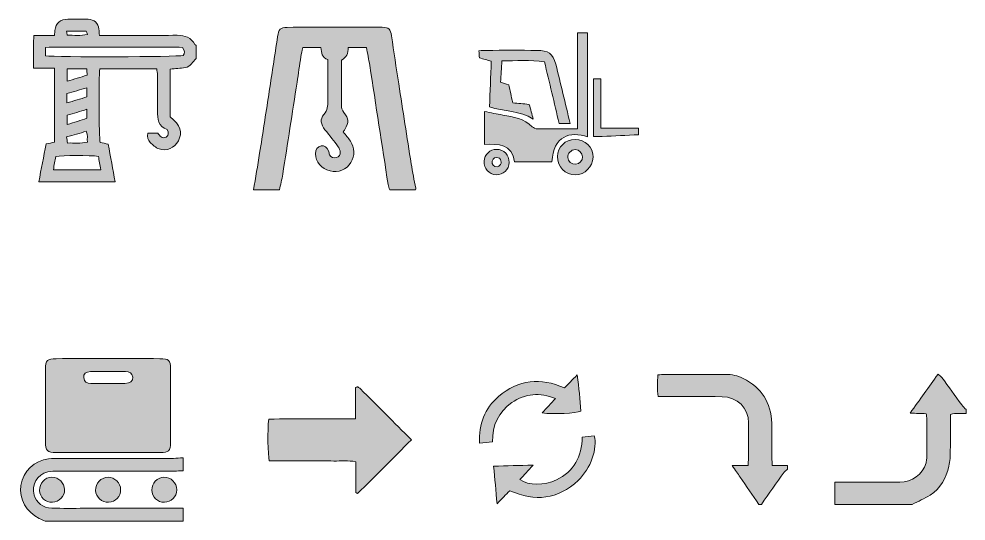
# Model space of a CAD drawing. Extents: x 187 to 1851, y -950 to -98.
# Drawn here: x 187 to 765, y -950 to -644 of the extents above; entities that cross this region are included whole.
import ezdxf

# ---------------------------------------------------------------- set-up
doc = ezdxf.new("R2010")
doc.units = 0
doc.header["$MEASUREMENT"] = 0
doc.layers.add('Слой 1', color=7, linetype='Continuous', lineweight=0)

# ---------------------------------------------------------------- blocks, each defined once
blk = doc.blocks.new('Block_6')
at = {"layer": 'Слой 1', "true_color": 0x000000, "transparency": 33554687}
h = blk.add_hatch(color=18, dxfattribs=at)
h.dxf.hatch_style = 2
edge = h.paths.add_edge_path()
edge.add_spline(control_points=[(392.43, -932.64), (392.43, -926.43), (392.43, -920.22), (392.43, -913.8), (387.74, -912.87), (383.32, -913.47), (378.94, -913.36), (374.49, -913.25), (370.04, -913.34), (365.59, -913.34), (361.31, -913.34), (357.03, -913.34), (352.74, -913.34), (348.33, -913.34), (343.91, -913.34), (339.62, -913.34), (338.71, -909.35), (338.52, -894.46), (339.27, -887.86), (356.71, -887.37), (374.25, -887.9), (392.29, -887.55), (392.29, -880.96), (392.29, -874.63), (392.29, -868.56), (392.95, -868.24), (393.08, -868.14), (393.22, -868.12), (393.38, -868.09), (393.58, -868.06), (393.69, -868.14), (394.22, -868.52), (394.78, -868.89), (395.24, -869.35), (405.48, -879.58), (415.72, -889.82), (426.32, -900.43), (415.36, -911.59), (404.51, -922.47), (393.52, -933.21), (393.16, -933.02), (392.79, -932.83), (392.43, -932.64)], knot_values=[0, 0, 0, 0, 1, 1, 1, 2, 2, 2, 3, 3, 3, 4, 4, 4, 5, 5, 5, 6, 6, 6, 7, 7, 7, 8, 8, 8, 9, 9, 9, 10, 10, 10, 11, 11, 11, 12, 12, 12, 13, 13, 13, 14, 14, 14, 14], degree=3, periodic=0)
at = {"layer": 'Слой 1'}
blk.add_open_spline([(392.43, -932.64), (392.43, -926.43), (392.43, -920.22), (392.43, -913.8), (387.74, -912.87), (383.32, -913.47), (378.94, -913.36), (374.49, -913.25), (370.04, -913.34), (365.59, -913.34), (361.31, -913.34), (357.03, -913.34), (352.74, -913.34), (348.33, -913.34), (343.91, -913.34), (339.62, -913.34), (338.71, -909.35), (338.52, -894.46), (339.27, -887.86), (356.71, -887.37), (374.25, -887.9), (392.29, -887.55), (392.29, -880.96), (392.29, -874.63), (392.29, -868.56), (392.95, -868.24), (393.08, -868.14), (393.22, -868.12), (393.38, -868.09), (393.58, -868.06), (393.69, -868.14), (394.22, -868.52), (394.78, -868.89), (395.24, -869.35), (405.48, -879.58), (415.72, -889.82), (426.32, -900.43), (415.36, -911.59), (404.51, -922.47), (393.52, -933.21), (393.16, -933.02), (392.79, -932.83), (392.43, -932.64)], degree=3, knots=[0, 0, 0, 0, 1, 1, 1, 2, 2, 2, 3, 3, 3, 4, 4, 4, 5, 5, 5, 6, 6, 6, 7, 7, 7, 8, 8, 8, 9, 9, 9, 10, 10, 10, 11, 11, 11, 12, 12, 12, 13, 13, 13, 14, 14, 14, 14], dxfattribs=at)
blk = doc.blocks.new('Block_8')
at = {"layer": 'Слой 1', "true_color": 0x000000, "transparency": 33554687}
h = blk.add_hatch(color=18, dxfattribs=at)
h.dxf.hatch_style = 2
edge = h.paths.add_edge_path()
edge.add_spline(control_points=[(638.37, -939.79), (634.56, -934.28), (630.75, -928.76), (626.95, -923.24), (625.48, -921.12), (624.02, -918.99), (622.08, -916.16), (625.72, -916.16), (628.54, -916.16), (631.74, -916.16), (631.86, -914.45), (632.01, -913.18), (632.01, -911.92), (632.03, -904.66), (631.89, -897.4), (632.06, -890.14), (632.27, -881.01), (625, -874.29), (616.03, -874.13), (604.55, -873.92), (593.07, -874.08), (581.58, -874.08), (580.15, -874.08), (578.71, -874.08), (576.84, -874.08), (576.34, -869.55), (576.5, -865.31), (576.71, -860.77), (578.31, -860.68), (579.59, -860.55), (580.87, -860.55), (593.28, -860.54), (605.69, -860.63), (618.09, -860.5), (621.91, -860.46), (625.44, -861.32), (628.76, -862.94), (640.12, -868.49), (645.82, -877.83), (646.26, -890.32), (646.51, -897.44), (646.3, -904.57), (646.32, -911.7), (646.32, -912.98), (646.44, -914.26), (646.53, -916.03), (649.79, -916.03), (652.79, -916.03), (655.79, -916.03), (655.79, -916.82), (655.79, -917.61), (655.79, -918.41), (655.11, -919.01), (654.29, -919.51), (653.78, -920.23), (649.14, -926.73), (644.55, -933.27), (639.95, -939.79), (639.42, -939.79), (638.89, -939.79), (638.37, -939.79)], knot_values=[0, 0, 0, 0, 1, 1, 1, 2, 2, 2, 3, 3, 3, 4, 4, 4, 5, 5, 5, 6, 6, 6, 7, 7, 7, 8, 8, 8, 9, 9, 9, 10, 10, 10, 11, 11, 11, 12, 12, 12, 13, 13, 13, 14, 14, 14, 15, 15, 15, 16, 16, 16, 17, 17, 17, 18, 18, 18, 19, 19, 19, 20, 20, 20, 20], degree=3, periodic=0)
at = {"layer": 'Слой 1'}
blk.add_open_spline([(638.37, -939.79), (634.56, -934.28), (630.75, -928.76), (626.95, -923.24), (625.48, -921.12), (624.02, -918.99), (622.08, -916.16), (625.72, -916.16), (628.54, -916.16), (631.74, -916.16), (631.86, -914.45), (632.01, -913.18), (632.01, -911.92), (632.03, -904.66), (631.89, -897.4), (632.06, -890.14), (632.27, -881.01), (625, -874.29), (616.03, -874.13), (604.55, -873.92), (593.07, -874.08), (581.58, -874.08), (580.15, -874.08), (578.71, -874.08), (576.84, -874.08), (576.34, -869.55), (576.5, -865.31), (576.71, -860.77), (578.31, -860.68), (579.59, -860.55), (580.87, -860.55), (593.28, -860.54), (605.69, -860.63), (618.09, -860.5), (621.91, -860.46), (625.44, -861.32), (628.76, -862.94), (640.12, -868.49), (645.82, -877.83), (646.26, -890.32), (646.51, -897.44), (646.3, -904.57), (646.32, -911.7), (646.32, -912.98), (646.44, -914.26), (646.53, -916.03), (649.79, -916.03), (652.79, -916.03), (655.79, -916.03), (655.79, -916.82), (655.79, -917.61), (655.79, -918.41), (655.11, -919.01), (654.29, -919.51), (653.78, -920.23), (649.14, -926.73), (644.55, -933.27), (639.95, -939.79), (639.42, -939.79), (638.89, -939.79), (638.37, -939.79)], degree=3, knots=[0, 0, 0, 0, 1, 1, 1, 2, 2, 2, 3, 3, 3, 4, 4, 4, 5, 5, 5, 6, 6, 6, 7, 7, 7, 8, 8, 8, 9, 9, 9, 10, 10, 10, 11, 11, 11, 12, 12, 12, 13, 13, 13, 14, 14, 14, 15, 15, 15, 16, 16, 16, 17, 17, 17, 18, 18, 18, 19, 19, 19, 20, 20, 20, 20], dxfattribs=at)
blk = doc.blocks.new('Block_11')
at = {"layer": 'Слой 1', "true_color": 0x000000, "transparency": 33554687}
h = blk.add_hatch(color=18, dxfattribs=at)
h.dxf.hatch_style = 2
edge = h.paths.add_edge_path()
edge.add_spline(control_points=[(215.97, -651.15), (216.13, -652.26), (216.21, -652.85), (216.32, -653.6), (220.52, -653.51), (224.51, -654.24), (228.73, -653.08), (228.38, -652.19), (228.16, -651.64), (227.97, -651.15), (224.01, -651.15), (220.28, -651.15), (215.97, -651.15)], knot_values=[0, 0, 0, 0, 1, 1, 1, 2, 2, 2, 3, 3, 3, 4, 4, 4, 4], degree=3, periodic=0)
edge = h.paths.add_edge_path()
edge.add_spline(control_points=[(215.94, -715.68), (216.16, -717.11), (216.32, -718.15), (216.51, -719.41), (220.62, -719.13), (224.5, -719.96), (228.61, -718.77), (228.33, -716.54), (229.14, -714.46), (227.8, -712.22), (223.99, -713.33), (220.26, -714.42), (215.94, -715.68)], knot_values=[0, 0, 0, 0, 1, 1, 1, 2, 2, 2, 3, 3, 3, 4, 4, 4, 4], degree=3, periodic=0)
edge = h.paths.add_edge_path()
edge.add_spline(control_points=[(216.35, -702.43), (216.35, -704.59), (216.35, -706.24), (216.35, -708.13), (220.61, -706.77), (224.46, -705.53), (228.39, -704.27), (228.39, -702.32), (228.39, -700.74), (228.39, -698.79), (224.15, -700.07), (220.17, -701.28), (216.35, -702.43)], knot_values=[0, 0, 0, 0, 1, 1, 1, 2, 2, 2, 3, 3, 3, 4, 4, 4, 4], degree=3, periodic=0)
edge = h.paths.add_edge_path()
edge.add_spline(control_points=[(216.17, -689.23), (216.17, -691.37), (216.17, -692.96), (216.17, -694.92), (220.43, -693.62), (224.41, -692.41), (228.33, -691.21), (228.33, -689.21), (228.33, -687.64), (228.33, -685.62), (224.14, -686.87), (220.29, -688.01), (216.17, -689.23)], knot_values=[0, 0, 0, 0, 1, 1, 1, 2, 2, 2, 3, 3, 3, 4, 4, 4, 4], degree=3, periodic=0)
edge = h.paths.add_edge_path()
edge.add_spline(control_points=[(216.25, -681.67), (220.5, -680.39), (224.38, -679.21), (228.5, -677.96), (228.41, -676.53), (228.32, -675.32), (228.24, -674.19), (223.99, -674.19), (220.12, -674.19), (216.25, -674.19), (216.25, -676.75), (216.25, -678.99), (216.25, -681.67)], knot_values=[0, 0, 0, 0, 1, 1, 1, 2, 2, 2, 3, 3, 3, 4, 4, 4, 4], degree=3, periodic=0)
edge = h.paths.add_edge_path()
edge.add_spline(control_points=[(235.36, -727.52), (230.23, -726.72), (213.4, -726.8), (209.28, -727.63), (208.84, -730.16), (208.38, -732.8), (207.88, -735.71), (217.7, -735.71), (226.95, -735.71), (236.82, -735.71), (236.28, -732.67), (235.8, -730.02), (235.36, -727.52)], knot_values=[0, 0, 0, 0, 1, 1, 1, 2, 2, 2, 3, 3, 3, 4, 4, 4, 4], degree=3, periodic=0)
edge = h.paths.add_edge_path()
edge.add_spline(control_points=[(203.14, -666.2), (209.51, -667.08), (283.3, -666.85), (287.09, -665.97), (288.07, -664.58), (288.36, -663.13), (286.63, -661.16), (281.49, -660.54), (275.91, -660.96), (270.36, -660.88), (264.75, -660.81), (259.15, -660.87), (253.54, -660.87), (247.93, -660.87), (242.33, -660.87), (236.72, -660.87), (231.12, -660.87), (225.51, -660.84), (219.9, -660.88), (214.36, -660.92), (208.81, -660.69), (203.14, -661.05), (203.14, -663.01), (203.14, -664.46), (203.14, -666.2)], knot_values=[0, 0, 0, 0, 1, 1, 1, 2, 2, 2, 3, 3, 3, 4, 4, 4, 5, 5, 5, 6, 6, 6, 7, 7, 7, 8, 8, 8, 8], degree=3, periodic=0)
edge = h.paths.add_edge_path()
edge.add_spline(control_points=[(294.99, -659.82), (294.99, -662.46), (294.99, -665.1), (294.99, -667.74), (293.02, -669.89), (291.48, -672.71), (288.38, -673.32), (285.38, -673.9), (282.29, -673.98), (279.21, -674.28), (279.21, -684.28), (279.21, -693.96), (279.21, -703.44), (285.27, -708.34), (286.81, -713.08), (284.13, -718.07), (281.88, -722.27), (276.82, -724.59), (272.36, -722.95), (270.32, -722.19), (268.45, -720.58), (266.9, -718.97), (265.59, -717.61), (264.79, -715.7), (265.53, -713.36), (267.59, -713.36), (269.51, -713.36), (271.69, -713.36), (272.77, -714.99), (274, -717.1), (276.6, -715.72), (278.41, -714.76), (278.31, -713.11), (277.28, -711.04), (271.95, -709.3), (271.31, -704.71), (271.38, -699.63), (271.48, -692.38), (271.42, -685.12), (271.38, -677.87), (271.38, -676.63), (271.12, -675.39), (270.98, -674.11), (259.15, -674.11), (247.68, -674.11), (236.24, -674.11), (235.47, -679.92), (235.61, -715.42), (236.4, -719.05), (237.97, -719.38), (239.55, -719.7), (241.39, -720.08), (242.77, -727.82), (244.13, -735.41), (245.49, -742.99), (229.97, -742.99), (214.46, -742.99), (198.95, -742.99), (200.46, -735.29), (201.98, -727.6), (203.48, -719.96), (205.46, -719.53), (207, -719.2), (208.53, -718.88), (208.53, -703.81), (208.53, -689.06), (208.53, -673.77), (204.25, -673.77), (200.22, -673.77), (195.79, -673.77), (195.79, -668), (195.78, -662.76), (195.8, -657.52), (195.8, -656.42), (195.92, -655.31), (196.01, -653.69), (200.34, -653.69), (204.38, -653.69), (208.54, -653.69), (208.66, -652.37), (208.7, -651.58), (208.82, -650.79), (209.51, -646.03), (211.88, -643.89), (216.73, -643.81), (220.85, -643.73), (224.97, -643.67), (229.08, -643.84), (232.88, -644), (235.14, -646.17), (235.71, -649.89), (235.88, -650.99), (235.87, -652.12), (235.97, -653.69), (237.81, -653.69), (239.41, -653.69), (241.02, -653.69), (255.18, -653.69), (269.35, -653.78), (283.51, -653.64), (288.24, -653.59), (291.85, -655.09), (294.25, -659.24), (294.4, -659.49), (294.74, -659.63), (294.99, -659.82)], knot_values=[0, 0, 0, 0, 1, 1, 1, 2, 2, 2, 3, 3, 3, 4, 4, 4, 5, 5, 5, 6, 6, 6, 7, 7, 7, 8, 8, 8, 9, 9, 9, 10, 10, 10, 11, 11, 11, 12, 12, 12, 13, 13, 13, 14, 14, 14, 15, 15, 15, 16, 16, 16, 17, 17, 17, 18, 18, 18, 19, 19, 19, 20, 20, 20, 21, 21, 21, 22, 22, 22, 23, 23, 23, 24, 24, 24, 25, 25, 25, 26, 26, 26, 27, 27, 27, 28, 28, 28, 29, 29, 29, 30, 30, 30, 31, 31, 31, 32, 32, 32, 33, 33, 33, 34, 34, 34, 35, 35, 35, 35], degree=3, periodic=0)
at = {"layer": 'Слой 1'}
for points, knots in [([(294.99, -659.82), (294.99, -662.46), (294.99, -665.1), (294.99, -667.74), (293.02, -669.89), (291.48, -672.71), (288.38, -673.32), (285.38, -673.9), (282.29, -673.98), (279.21, -674.28), (279.21, -684.28), (279.21, -693.96), (279.21, -703.44), (285.27, -708.34), (286.81, -713.08), (284.13, -718.07), (281.88, -722.27), (276.82, -724.59), (272.36, -722.95), (270.32, -722.19), (268.45, -720.58), (266.9, -718.97), (265.59, -717.61), (264.79, -715.7), (265.53, -713.36), (267.59, -713.36), (269.51, -713.36), (271.69, -713.36), (272.77, -714.99), (274, -717.1), (276.6, -715.72), (278.41, -714.76), (278.31, -713.11), (277.28, -711.04), (271.95, -709.3), (271.31, -704.71), (271.38, -699.63), (271.48, -692.38), (271.42, -685.12), (271.38, -677.87), (271.38, -676.63), (271.12, -675.39), (270.98, -674.11), (259.15, -674.11), (247.68, -674.11), (236.24, -674.11), (235.47, -679.92), (235.61, -715.42), (236.4, -719.05), (237.97, -719.38), (239.55, -719.7), (241.39, -720.08), (242.77, -727.82), (244.13, -735.41), (245.49, -742.99), (229.97, -742.99), (214.46, -742.99), (198.95, -742.99), (200.46, -735.29), (201.98, -727.6), (203.48, -719.96), (205.46, -719.53), (207, -719.2), (208.53, -718.88), (208.53, -703.81), (208.53, -689.06), (208.53, -673.77), (204.25, -673.77), (200.22, -673.77), (195.79, -673.77), (195.79, -668), (195.78, -662.76), (195.8, -657.52), (195.8, -656.42), (195.92, -655.31), (196.01, -653.69), (200.34, -653.69), (204.38, -653.69), (208.54, -653.69), (208.66, -652.37), (208.7, -651.58), (208.82, -650.79), (209.51, -646.03), (211.88, -643.89), (216.73, -643.81), (220.85, -643.73), (224.97, -643.67), (229.08, -643.84), (232.88, -644), (235.14, -646.17), (235.71, -649.89), (235.88, -650.99), (235.87, -652.12), (235.97, -653.69), (237.81, -653.69), (239.41, -653.69), (241.02, -653.69), (255.18, -653.69), (269.35, -653.78), (283.51, -653.64), (288.24, -653.59), (291.85, -655.09), (294.25, -659.24), (294.4, -659.49), (294.74, -659.63), (294.99, -659.82)], [0, 0, 0, 0, 1, 1, 1, 2, 2, 2, 3, 3, 3, 4, 4, 4, 5, 5, 5, 6, 6, 6, 7, 7, 7, 8, 8, 8, 9, 9, 9, 10, 10, 10, 11, 11, 11, 12, 12, 12, 13, 13, 13, 14, 14, 14, 15, 15, 15, 16, 16, 16, 17, 17, 17, 18, 18, 18, 19, 19, 19, 20, 20, 20, 21, 21, 21, 22, 22, 22, 23, 23, 23, 24, 24, 24, 25, 25, 25, 26, 26, 26, 27, 27, 27, 28, 28, 28, 29, 29, 29, 30, 30, 30, 31, 31, 31, 32, 32, 32, 33, 33, 33, 34, 34, 34, 35, 35, 35, 35]), ([(215.97, -651.15), (216.13, -652.26), (216.21, -652.85), (216.32, -653.6), (220.52, -653.51), (224.51, -654.24), (228.73, -653.08), (228.38, -652.19), (228.16, -651.64), (227.97, -651.15), (224.01, -651.15), (220.28, -651.15), (215.97, -651.15)], [0, 0, 0, 0, 1, 1, 1, 2, 2, 2, 3, 3, 3, 4, 4, 4, 4]), ([(203.14, -666.2), (209.51, -667.08), (283.3, -666.85), (287.09, -665.97), (288.07, -664.58), (288.36, -663.13), (286.63, -661.16), (281.49, -660.54), (275.91, -660.96), (270.36, -660.88), (264.75, -660.81), (259.15, -660.87), (253.54, -660.87), (247.93, -660.87), (242.33, -660.87), (236.72, -660.87), (231.12, -660.87), (225.51, -660.84), (219.9, -660.88), (214.36, -660.92), (208.81, -660.69), (203.14, -661.05), (203.14, -663.01), (203.14, -664.46), (203.14, -666.2)], [0, 0, 0, 0, 1, 1, 1, 2, 2, 2, 3, 3, 3, 4, 4, 4, 5, 5, 5, 6, 6, 6, 7, 7, 7, 8, 8, 8, 8]), ([(216.25, -681.67), (220.5, -680.39), (224.38, -679.21), (228.5, -677.96), (228.41, -676.53), (228.32, -675.32), (228.24, -674.19), (223.99, -674.19), (220.12, -674.19), (216.25, -674.19), (216.25, -676.75), (216.25, -678.99), (216.25, -681.67)], [0, 0, 0, 0, 1, 1, 1, 2, 2, 2, 3, 3, 3, 4, 4, 4, 4]), ([(216.17, -689.23), (216.17, -691.37), (216.17, -692.96), (216.17, -694.92), (220.43, -693.62), (224.41, -692.41), (228.33, -691.21), (228.33, -689.21), (228.33, -687.64), (228.33, -685.62), (224.14, -686.87), (220.29, -688.01), (216.17, -689.23)], [0, 0, 0, 0, 1, 1, 1, 2, 2, 2, 3, 3, 3, 4, 4, 4, 4]), ([(216.35, -702.43), (216.35, -704.59), (216.35, -706.24), (216.35, -708.13), (220.61, -706.77), (224.46, -705.53), (228.39, -704.27), (228.39, -702.32), (228.39, -700.74), (228.39, -698.79), (224.15, -700.07), (220.17, -701.28), (216.35, -702.43)], [0, 0, 0, 0, 1, 1, 1, 2, 2, 2, 3, 3, 3, 4, 4, 4, 4]), ([(215.94, -715.68), (216.16, -717.11), (216.32, -718.15), (216.51, -719.41), (220.62, -719.13), (224.5, -719.96), (228.61, -718.77), (228.33, -716.54), (229.14, -714.46), (227.8, -712.22), (223.99, -713.33), (220.26, -714.42), (215.94, -715.68)], [0, 0, 0, 0, 1, 1, 1, 2, 2, 2, 3, 3, 3, 4, 4, 4, 4]), ([(235.36, -727.52), (230.23, -726.72), (213.4, -726.8), (209.28, -727.63), (208.84, -730.16), (208.38, -732.8), (207.88, -735.71), (217.7, -735.71), (226.95, -735.71), (236.82, -735.71), (236.28, -732.67), (235.8, -730.02), (235.36, -727.52)], [0, 0, 0, 0, 1, 1, 1, 2, 2, 2, 3, 3, 3, 4, 4, 4, 4])]:
    blk.add_open_spline(points, degree=3, knots=knots, dxfattribs=at)
blk = doc.blocks.new('Block_12')
at = {"layer": 'Слой 1', "true_color": 0x000000, "transparency": 33554687}
h = blk.add_hatch(color=18, dxfattribs=at)
h.dxf.hatch_style = 2
edge = h.paths.add_edge_path()
edge.add_spline(control_points=[(345.82, -747.99), (340.54, -747.99), (335.26, -747.99), (329.98, -747.99), (331.24, -740.53), (332.55, -733.09), (333.74, -725.62), (335.62, -713.76), (337.43, -701.88), (339.26, -690), (341.09, -678.12), (342.95, -666.25), (344.7, -654.37), (345.34, -650.04), (346.36, -648.8), (350.62, -648.79), (369.92, -648.73), (389.23, -648.74), (408.53, -648.78), (412.6, -648.79), (413.65, -649.96), (414.23, -653.97), (415.65, -663.75), (417.1, -673.51), (418.61, -683.28), (421.12, -699.54), (423.64, -715.81), (426.24, -732.06), (427.03, -737.06), (428.07, -742.02), (428.99, -747), (429.18, -747.85), (428.85, -748.03), (428, -748.02), (423.05, -747.96), (418.1, -747.99), (413.15, -747.99), (412.8, -746.9), (412.31, -745.83), (412.14, -744.72), (408.38, -720.5), (404.68, -696.28), (400.92, -672.06), (400.35, -668.38), (399.56, -664.72), (398.89, -661.1), (394.96, -661.1), (391.55, -661.1), (387.8, -661.1), (387.75, -664.51), (386.8, -667.37), (383.62, -668.83), (383.62, -678.13), (383.64, -687.19), (383.6, -696.26), (383.6, -697.97), (384.03, -699.31), (385.17, -700.72), (388.28, -704.58), (388.26, -706.66), (385.69, -711.03), (385.37, -711.58), (385.03, -712.12), (384.72, -712.63), (386.26, -714.56), (387.82, -716.27), (389.08, -718.18), (391.87, -722.41), (391.98, -726.83), (389.44, -731.23), (386.89, -735.63), (381.67, -737.72), (376.69, -736.43), (371.51, -735.08), (367.88, -730.8), (367.74, -725.88), (367.67, -723.5), (369.17, -721.48), (371.23, -721.16), (373.21, -720.84), (374.81, -721.89), (375.7, -724.16), (376, -724.93), (376.15, -725.75), (376.43, -726.52), (377.18, -728.54), (378.85, -728.5), (380.54, -728.22), (382.34, -727.91), (382.95, -726.46), (382.9, -724.94), (382.87, -723.86), (382.4, -722.63), (381.75, -721.76), (379.12, -718.22), (376.38, -714.77), (373.61, -711.34), (371.06, -708.18), (370.43, -704.78), (372.96, -701.88), (375.17, -699.35), (375.47, -696.74), (375.38, -693.74), (375.3, -690.94), (375.38, -688.14), (375.38, -685.34), (375.38, -679.76), (375.38, -674.18), (375.38, -668.46), (371.7, -667.28), (371.39, -664.23), (371.15, -661.18), (367.3, -661.18), (363.76, -661.18), (360.09, -661.18), (359.66, -663.2), (359.2, -664.94), (358.92, -666.71), (358.11, -671.91), (357.4, -677.12), (356.59, -682.32), (353.69, -701.01), (350.79, -719.7), (347.82, -738.38), (347.31, -741.61), (346.5, -744.79), (345.82, -747.99)], knot_values=[0, 0, 0, 0, 1, 1, 1, 2, 2, 2, 3, 3, 3, 4, 4, 4, 5, 5, 5, 6, 6, 6, 7, 7, 7, 8, 8, 8, 9, 9, 9, 10, 10, 10, 11, 11, 11, 12, 12, 12, 13, 13, 13, 14, 14, 14, 15, 15, 15, 16, 16, 16, 17, 17, 17, 18, 18, 18, 19, 19, 19, 20, 20, 20, 21, 21, 21, 22, 22, 22, 23, 23, 23, 24, 24, 24, 25, 25, 25, 26, 26, 26, 27, 27, 27, 28, 28, 28, 29, 29, 29, 30, 30, 30, 31, 31, 31, 32, 32, 32, 33, 33, 33, 34, 34, 34, 35, 35, 35, 36, 36, 36, 37, 37, 37, 38, 38, 38, 39, 39, 39, 40, 40, 40, 41, 41, 41, 42, 42, 42, 42], degree=3, periodic=0)
at = {"layer": 'Слой 1'}
blk.add_open_spline([(345.82, -747.99), (340.54, -747.99), (335.26, -747.99), (329.98, -747.99), (331.24, -740.53), (332.55, -733.09), (333.74, -725.62), (335.62, -713.76), (337.43, -701.88), (339.26, -690), (341.09, -678.12), (342.95, -666.25), (344.7, -654.37), (345.34, -650.04), (346.36, -648.8), (350.62, -648.79), (369.92, -648.73), (389.23, -648.74), (408.53, -648.78), (412.6, -648.79), (413.65, -649.96), (414.23, -653.97), (415.65, -663.75), (417.1, -673.51), (418.61, -683.28), (421.12, -699.54), (423.64, -715.81), (426.24, -732.06), (427.03, -737.06), (428.07, -742.02), (428.99, -747), (429.18, -747.85), (428.85, -748.03), (428, -748.02), (423.05, -747.96), (418.1, -747.99), (413.15, -747.99), (412.8, -746.9), (412.31, -745.83), (412.14, -744.72), (408.38, -720.5), (404.68, -696.28), (400.92, -672.06), (400.35, -668.38), (399.56, -664.72), (398.89, -661.1), (394.96, -661.1), (391.55, -661.1), (387.8, -661.1), (387.75, -664.51), (386.8, -667.37), (383.62, -668.83), (383.62, -678.13), (383.64, -687.19), (383.6, -696.26), (383.6, -697.97), (384.03, -699.31), (385.17, -700.72), (388.28, -704.58), (388.26, -706.66), (385.69, -711.03), (385.37, -711.58), (385.03, -712.12), (384.72, -712.63), (386.26, -714.56), (387.82, -716.27), (389.08, -718.18), (391.87, -722.41), (391.98, -726.83), (389.44, -731.23), (386.89, -735.63), (381.67, -737.72), (376.69, -736.43), (371.51, -735.08), (367.88, -730.8), (367.74, -725.88), (367.67, -723.5), (369.17, -721.48), (371.23, -721.16), (373.21, -720.84), (374.81, -721.89), (375.7, -724.16), (376, -724.93), (376.15, -725.75), (376.43, -726.52), (377.18, -728.54), (378.85, -728.5), (380.54, -728.22), (382.34, -727.91), (382.95, -726.46), (382.9, -724.94), (382.87, -723.86), (382.4, -722.63), (381.75, -721.76), (379.12, -718.22), (376.38, -714.77), (373.61, -711.34), (371.06, -708.18), (370.43, -704.78), (372.96, -701.88), (375.17, -699.35), (375.47, -696.74), (375.38, -693.74), (375.3, -690.94), (375.38, -688.14), (375.38, -685.34), (375.38, -679.76), (375.38, -674.18), (375.38, -668.46), (371.7, -667.28), (371.39, -664.23), (371.15, -661.18), (367.3, -661.18), (363.76, -661.18), (360.09, -661.18), (359.66, -663.2), (359.2, -664.94), (358.92, -666.71), (358.11, -671.91), (357.4, -677.12), (356.59, -682.32), (353.69, -701.01), (350.79, -719.7), (347.82, -738.38), (347.31, -741.61), (346.5, -744.79), (345.82, -747.99)], degree=3, knots=[0, 0, 0, 0, 1, 1, 1, 2, 2, 2, 3, 3, 3, 4, 4, 4, 5, 5, 5, 6, 6, 6, 7, 7, 7, 8, 8, 8, 9, 9, 9, 10, 10, 10, 11, 11, 11, 12, 12, 12, 13, 13, 13, 14, 14, 14, 15, 15, 15, 16, 16, 16, 17, 17, 17, 18, 18, 18, 19, 19, 19, 20, 20, 20, 21, 21, 21, 22, 22, 22, 23, 23, 23, 24, 24, 24, 25, 25, 25, 26, 26, 26, 27, 27, 27, 28, 28, 28, 29, 29, 29, 30, 30, 30, 31, 31, 31, 32, 32, 32, 33, 33, 33, 34, 34, 34, 35, 35, 35, 36, 36, 36, 37, 37, 37, 38, 38, 38, 39, 39, 39, 40, 40, 40, 41, 41, 41, 42, 42, 42, 42], dxfattribs=at)
blk = doc.blocks.new('Block_16')
at = {"layer": 'Слой 1', "true_color": 0x000000, "transparency": 33554687}
h = blk.add_hatch(color=18, dxfattribs=at)
h.dxf.hatch_style = 2
edge = h.paths.add_edge_path()
edge.add_spline(control_points=[(470.87, -720.23), (470.87, -713.3), (470.87, -707.09), (470.87, -700.08), (474.84, -700.87), (478.45, -701.69), (482.09, -702.28), (488.65, -703.33), (495.09, -704.52), (500.11, -709.48), (500.84, -710.21), (502.15, -710.7), (503.21, -710.71), (511.1, -710.81), (518.99, -710.77), (527.62, -710.77), (527.62, -691.05), (527.62, -671.71), (527.62, -652.22), (530.12, -652.22), (531.87, -652.22), (533.9, -652.22), (533.9, -673.48), (533.9, -694.5), (533.9, -715.57), (523.01, -711.92), (513.04, -715.08), (512.07, -730.84), (504.59, -730.84), (497.08, -730.84), (489.32, -730.84), (487.68, -719.96), (479.55, -719.84), (470.87, -720.23)], knot_values=[0, 0, 0, 0, 1, 1, 1, 2, 2, 2, 3, 3, 3, 4, 4, 4, 5, 5, 5, 6, 6, 6, 7, 7, 7, 8, 8, 8, 9, 9, 9, 10, 10, 10, 11, 11, 11, 11], degree=3, periodic=0)
h = blk.add_hatch(color=18, dxfattribs=at)
h.dxf.hatch_style = 2
edge = h.paths.add_edge_path()
edge.add_spline(control_points=[(480.8, -682.28), (482.49, -682.79), (483.86, -683.2), (485.78, -683.78), (486.13, -685.48), (486.52, -687.35), (486.93, -689.21), (487.3, -690.96), (487.69, -692.7), (488.16, -694.86), (491.45, -695.16), (494.49, -695.44), (498.25, -695.78), (499.05, -698.71), (499.88, -701.77), (500.72, -704.83), (492.51, -699.44), (482.83, -700.31), (474, -697.26), (474.35, -688.04), (474.7, -678.85), (475.06, -669.44), (472.6, -668.76), (470.43, -668.15), (467.85, -667.43), (467.77, -666.16), (467.68, -664.78), (467.58, -663.07), (469.41, -662.97), (470.85, -662.84), (472.3, -662.83), (482.53, -662.81), (492.75, -662.8), (502.97, -662.83), (509.8, -662.85), (512.77, -664.82), (514.45, -671.31), (517.49, -683.07), (520.2, -694.92), (523.19, -707.36), (520.36, -707.36), (518.51, -707.36), (516.49, -707.36), (513.54, -694.98), (510.57, -682.56), (507.52, -669.75), (498.67, -668.51), (490.37, -669.32), (481.56, -669.14), (481.29, -673.77), (481.05, -677.99), (480.8, -682.28)], knot_values=[0, 0, 0, 0, 1, 1, 1, 2, 2, 2, 3, 3, 3, 4, 4, 4, 5, 5, 5, 6, 6, 6, 7, 7, 7, 8, 8, 8, 9, 9, 9, 10, 10, 10, 11, 11, 11, 12, 12, 12, 13, 13, 13, 14, 14, 14, 15, 15, 15, 16, 16, 16, 17, 17, 17, 17], degree=3, periodic=0)
h = blk.add_hatch(color=18, dxfattribs=at)
h.dxf.hatch_style = 2
edge = h.paths.add_edge_path()
edge.add_spline(control_points=[(564.99, -714.33), (557.59, -714.68), (550.19, -715.05), (542.78, -715.37), (541.16, -715.45), (539.52, -715.38), (537.52, -715.38), (537.52, -703.59), (537.52, -692), (537.52, -680.12), (538.8, -680.12), (540.02, -680.12), (541.87, -680.12), (541.87, -690.18), (541.87, -700.14), (541.87, -710.37), (550, -710.37), (557.49, -710.37), (564.99, -710.37), (564.99, -711.69), (564.99, -713.01), (564.99, -714.33)], knot_values=[0, 0, 0, 0, 1, 1, 1, 2, 2, 2, 3, 3, 3, 4, 4, 4, 5, 5, 5, 6, 6, 6, 7, 7, 7, 7], degree=3, periodic=0)
h = blk.add_hatch(color=18, dxfattribs=at)
h.dxf.hatch_style = 2
edge = h.paths.add_edge_path()
edge.add_spline(control_points=[(526.53, -732.26), (529.01, -732.16), (530.87, -730.2), (530.81, -727.75), (530.75, -725.39), (528.67, -723.36), (526.32, -723.35), (523.82, -723.35), (521.59, -725.74), (521.79, -728.21), (521.99, -730.64), (524.02, -732.37), (526.53, -732.26)], knot_values=[0, 0, 0, 0, 1, 1, 1, 2, 2, 2, 3, 3, 3, 4, 4, 4, 4], degree=3, periodic=0)
edge = h.paths.add_edge_path()
edge.add_spline(control_points=[(526.26, -717.13), (532.35, -717.1), (537.33, -722.07), (537.2, -728.07), (537.08, -733.84), (532.13, -738.73), (526.37, -738.76), (520.37, -738.79), (515.36, -733.71), (515.46, -727.69), (515.56, -721.82), (520.33, -717.16), (526.26, -717.13)], knot_values=[0, 0, 0, 0, 1, 1, 1, 2, 2, 2, 3, 3, 3, 4, 4, 4, 4], degree=3, periodic=0)
h = blk.add_hatch(color=18, dxfattribs=at)
h.dxf.hatch_style = 2
edge = h.paths.add_edge_path()
edge.add_spline(control_points=[(480.06, -728.53), (477.64, -727.8), (476, -728.25), (475.63, -730.49), (475.27, -732.62), (476.5, -733.77), (478.84, -733.94), (481.34, -732.76), (481.87, -731.04), (480.06, -728.53)], knot_values=[0, 0, 0, 0, 1, 1, 1, 2, 2, 2, 3, 3, 3, 3], degree=3, periodic=0)
edge = h.paths.add_edge_path()
edge.add_spline(control_points=[(486, -731.17), (485.9, -735.53), (482.3, -738.95), (478.03, -738.74), (473.7, -738.54), (470.5, -734.94), (470.72, -730.52), (470.92, -726.39), (474.32, -723.17), (478.43, -723.22), (482.74, -723.26), (486.1, -726.8), (486, -731.17)], knot_values=[0, 0, 0, 0, 1, 1, 1, 2, 2, 2, 3, 3, 3, 4, 4, 4, 4], degree=3, periodic=0)
at = {"layer": 'Слой 1'}
for points, knots in [([(470.87, -720.23), (470.87, -713.3), (470.87, -707.09), (470.87, -700.08), (474.84, -700.87), (478.45, -701.69), (482.09, -702.28), (488.65, -703.33), (495.09, -704.52), (500.11, -709.48), (500.84, -710.21), (502.15, -710.7), (503.21, -710.71), (511.1, -710.81), (518.99, -710.77), (527.62, -710.77), (527.62, -691.05), (527.62, -671.71), (527.62, -652.22), (530.12, -652.22), (531.87, -652.22), (533.9, -652.22), (533.9, -673.48), (533.9, -694.5), (533.9, -715.57), (523.01, -711.92), (513.04, -715.08), (512.07, -730.84), (504.59, -730.84), (497.08, -730.84), (489.32, -730.84), (487.68, -719.96), (479.55, -719.84), (470.87, -720.23)], [0, 0, 0, 0, 1, 1, 1, 2, 2, 2, 3, 3, 3, 4, 4, 4, 5, 5, 5, 6, 6, 6, 7, 7, 7, 8, 8, 8, 9, 9, 9, 10, 10, 10, 11, 11, 11, 11]), ([(480.8, -682.28), (482.49, -682.79), (483.86, -683.2), (485.78, -683.78), (486.13, -685.48), (486.52, -687.35), (486.93, -689.21), (487.3, -690.96), (487.69, -692.7), (488.16, -694.86), (491.45, -695.16), (494.49, -695.44), (498.25, -695.78), (499.05, -698.71), (499.88, -701.77), (500.72, -704.83), (492.51, -699.44), (482.83, -700.31), (474, -697.26), (474.35, -688.04), (474.7, -678.85), (475.06, -669.44), (472.6, -668.76), (470.43, -668.15), (467.85, -667.43), (467.77, -666.16), (467.68, -664.78), (467.58, -663.07), (469.41, -662.97), (470.85, -662.84), (472.3, -662.83), (482.53, -662.81), (492.75, -662.8), (502.97, -662.83), (509.8, -662.85), (512.77, -664.82), (514.45, -671.31), (517.49, -683.07), (520.2, -694.92), (523.19, -707.36), (520.36, -707.36), (518.51, -707.36), (516.49, -707.36), (513.54, -694.98), (510.57, -682.56), (507.52, -669.75), (498.67, -668.51), (490.37, -669.32), (481.56, -669.14), (481.29, -673.77), (481.05, -677.99), (480.8, -682.28)], [0, 0, 0, 0, 1, 1, 1, 2, 2, 2, 3, 3, 3, 4, 4, 4, 5, 5, 5, 6, 6, 6, 7, 7, 7, 8, 8, 8, 9, 9, 9, 10, 10, 10, 11, 11, 11, 12, 12, 12, 13, 13, 13, 14, 14, 14, 15, 15, 15, 16, 16, 16, 17, 17, 17, 17]), ([(564.99, -714.33), (557.59, -714.68), (550.19, -715.05), (542.78, -715.37), (541.16, -715.45), (539.52, -715.38), (537.52, -715.38), (537.52, -703.59), (537.52, -692), (537.52, -680.12), (538.8, -680.12), (540.02, -680.12), (541.87, -680.12), (541.87, -690.18), (541.87, -700.14), (541.87, -710.37), (550, -710.37), (557.49, -710.37), (564.99, -710.37), (564.99, -711.69), (564.99, -713.01), (564.99, -714.33)], [0, 0, 0, 0, 1, 1, 1, 2, 2, 2, 3, 3, 3, 4, 4, 4, 5, 5, 5, 6, 6, 6, 7, 7, 7, 7]), ([(526.26, -717.13), (532.35, -717.1), (537.33, -722.07), (537.2, -728.07), (537.08, -733.84), (532.13, -738.73), (526.37, -738.76), (520.37, -738.79), (515.36, -733.71), (515.46, -727.69), (515.56, -721.82), (520.33, -717.16), (526.26, -717.13)], [0, 0, 0, 0, 1, 1, 1, 2, 2, 2, 3, 3, 3, 4, 4, 4, 4]), ([(486, -731.17), (485.9, -735.53), (482.3, -738.95), (478.03, -738.74), (473.7, -738.54), (470.5, -734.94), (470.72, -730.52), (470.92, -726.39), (474.32, -723.17), (478.43, -723.22), (482.74, -723.26), (486.1, -726.8), (486, -731.17)], [0, 0, 0, 0, 1, 1, 1, 2, 2, 2, 3, 3, 3, 4, 4, 4, 4]), ([(480.06, -728.53), (477.64, -727.8), (476, -728.25), (475.63, -730.49), (475.27, -732.62), (476.5, -733.77), (478.84, -733.94), (481.34, -732.76), (481.87, -731.04), (480.06, -728.53)], [0, 0, 0, 0, 1, 1, 1, 2, 2, 2, 3, 3, 3, 3]), ([(526.53, -732.26), (529.01, -732.16), (530.87, -730.2), (530.81, -727.75), (530.75, -725.39), (528.67, -723.36), (526.32, -723.35), (523.82, -723.35), (521.59, -725.74), (521.79, -728.21), (521.99, -730.64), (524.02, -732.37), (526.53, -732.26)], [0, 0, 0, 0, 1, 1, 1, 2, 2, 2, 3, 3, 3, 4, 4, 4, 4])]:
    blk.add_open_spline(points, degree=3, knots=knots, dxfattribs=at)
blk = doc.blocks.new('Block_15')
at = {"layer": 'Слой 1'}
blk.add_blockref('Block_16', (0, 0), dxfattribs=at)
blk = doc.blocks.new('Block_18')
at = {"layer": 'Слой 1', "true_color": 0x000000, "transparency": 33554687}
h = blk.add_hatch(color=18, dxfattribs=at)
h.dxf.hatch_style = 2
edge = h.paths.add_edge_path()
edge.add_spline(control_points=[(241.18, -866.04), (241.18, -866.04), (241.18, -866.04), (241.18, -866.05), (244.63, -866.05), (248.09, -866.13), (251.55, -866.02), (254.78, -865.92), (256.44, -864.57), (256.27, -862.28), (256.07, -859.56), (254.21, -858.77), (251.81, -858.77), (244.73, -858.76), (237.65, -858.69), (230.58, -858.8), (227.71, -858.85), (226.21, -860.31), (226.36, -862.51), (226.55, -865.24), (228.39, -866.03), (230.81, -866.04), (234.26, -866.04), (237.72, -866.04), (241.18, -866.04)], knot_values=[0, 0, 0, 0, 1, 1, 1, 2, 2, 2, 3, 3, 3, 4, 4, 4, 5, 5, 5, 6, 6, 6, 7, 7, 7, 8, 8, 8, 8], degree=3, periodic=0)
edge = h.paths.add_edge_path()
edge.add_spline(control_points=[(241.21, -850.92), (251.77, -850.92), (262.32, -850.9), (272.88, -850.93), (278.46, -850.94), (279.34, -851.74), (279.35, -857.11), (279.4, -872.11), (279.4, -887.12), (279.35, -902.13), (279.34, -907.18), (278.31, -908.22), (273.23, -908.23), (251.96, -908.27), (230.68, -908.27), (209.41, -908.23), (204.26, -908.22), (203.07, -907), (203.06, -901.73), (203.01, -886.89), (203.01, -872.04), (203.06, -857.2), (203.08, -851.94), (204.16, -850.95), (209.55, -850.93), (220.1, -850.9), (230.66, -850.92), (241.21, -850.92)], knot_values=[0, 0, 0, 0, 1, 1, 1, 2, 2, 2, 3, 3, 3, 4, 4, 4, 5, 5, 5, 6, 6, 6, 7, 7, 7, 8, 8, 8, 9, 9, 9, 9], degree=3, periodic=0)
h = blk.add_hatch(color=18, dxfattribs=at)
h.dxf.hatch_style = 2
edge = h.paths.add_edge_path()
edge.add_spline(control_points=[(202.83, -949.99), (201.65, -949.45), (200.47, -948.91), (199.29, -948.37), (191.4, -944.73), (186.86, -936.6), (188.07, -928.24), (189.3, -919.66), (196.17, -913.03), (204.97, -912.06), (207.25, -911.81), (209.57, -911.8), (211.88, -911.8), (234.96, -911.78), (258.03, -911.79), (281.11, -911.77), (283.07, -911.76), (285.03, -911.51), (286.99, -911.38), (286.99, -914.02), (286.99, -916.66), (286.99, -919.3), (285.18, -919.36), (283.37, -919.48), (281.56, -919.48), (257.97, -919.5), (234.39, -919.48), (210.8, -919.51), (208.67, -919.52), (206.48, -919.58), (204.43, -920.06), (197.97, -921.58), (194.4, -927.79), (196.15, -934.12), (197.43, -938.75), (201.53, -941.99), (206.84, -942.13), (213.43, -942.31), (220.03, -942.23), (226.63, -942.22), (246.75, -942.18), (266.87, -942.12), (286.99, -942.07), (286.99, -944.71), (286.99, -947.35), (286.99, -949.99), (258.94, -949.99), (230.88, -949.99), (202.83, -949.99)], knot_values=[0, 0, 0, 0, 1, 1, 1, 2, 2, 2, 3, 3, 3, 4, 4, 4, 5, 5, 5, 6, 6, 6, 7, 7, 7, 8, 8, 8, 9, 9, 9, 10, 10, 10, 11, 11, 11, 12, 12, 12, 13, 13, 13, 14, 14, 14, 15, 15, 15, 16, 16, 16, 16], degree=3, periodic=0)
h = blk.add_hatch(color=18, dxfattribs=at)
h.dxf.hatch_style = 2
edge = h.paths.add_edge_path()
edge.add_spline(control_points=[(214.69, -930.77), (214.79, -934.85), (211.44, -938.36), (207.31, -938.5), (203.01, -938.65), (199.68, -935.6), (199.48, -931.33), (199.27, -926.94), (202.69, -923.29), (207.01, -923.28), (211.09, -923.27), (214.59, -926.69), (214.69, -930.77)], knot_values=[0, 0, 0, 0, 1, 1, 1, 2, 2, 2, 3, 3, 3, 4, 4, 4, 4], degree=3, periodic=0)
h = blk.add_hatch(color=18, dxfattribs=at)
h.dxf.hatch_style = 2
edge = h.paths.add_edge_path()
edge.add_spline(control_points=[(248.93, -930.78), (249.02, -934.96), (245.77, -938.35), (241.55, -938.49), (237.39, -938.63), (233.84, -935.42), (233.61, -931.32), (233.37, -927.09), (236.97, -923.3), (241.25, -923.28), (245.33, -923.26), (248.84, -926.69), (248.93, -930.78)], knot_values=[0, 0, 0, 0, 1, 1, 1, 2, 2, 2, 3, 3, 3, 4, 4, 4, 4], degree=3, periodic=0)
h = blk.add_hatch(color=18, dxfattribs=at)
h.dxf.hatch_style = 2
edge = h.paths.add_edge_path()
edge.add_spline(control_points=[(275.61, -938.51), (271.36, -938.54), (268.1, -935.35), (268.02, -931.1), (267.94, -926.9), (271.14, -923.45), (275.27, -923.29), (279.57, -923.11), (283.16, -926.63), (283.13, -931), (283.1, -935.23), (279.84, -938.48), (275.61, -938.51)], knot_values=[0, 0, 0, 0, 1, 1, 1, 2, 2, 2, 3, 3, 3, 4, 4, 4, 4], degree=3, periodic=0)
at = {"layer": 'Слой 1'}
for points, knots in [([(241.21, -850.92), (251.77, -850.92), (262.32, -850.9), (272.88, -850.93), (278.46, -850.94), (279.34, -851.74), (279.35, -857.11), (279.4, -872.11), (279.4, -887.12), (279.35, -902.13), (279.34, -907.18), (278.31, -908.22), (273.23, -908.23), (251.96, -908.27), (230.68, -908.27), (209.41, -908.23), (204.26, -908.22), (203.07, -907), (203.06, -901.73), (203.01, -886.89), (203.01, -872.04), (203.06, -857.2), (203.08, -851.94), (204.16, -850.95), (209.55, -850.93), (220.1, -850.9), (230.66, -850.92), (241.21, -850.92)], [0, 0, 0, 0, 1, 1, 1, 2, 2, 2, 3, 3, 3, 4, 4, 4, 5, 5, 5, 6, 6, 6, 7, 7, 7, 8, 8, 8, 9, 9, 9, 9]), ([(241.18, -866.04), (241.18, -866.04), (241.18, -866.04), (241.18, -866.05), (244.63, -866.05), (248.09, -866.13), (251.55, -866.02), (254.78, -865.92), (256.44, -864.57), (256.27, -862.28), (256.07, -859.56), (254.21, -858.77), (251.81, -858.77), (244.73, -858.76), (237.65, -858.69), (230.58, -858.8), (227.71, -858.85), (226.21, -860.31), (226.36, -862.51), (226.55, -865.24), (228.39, -866.03), (230.81, -866.04), (234.26, -866.04), (237.72, -866.04), (241.18, -866.04)], [0, 0, 0, 0, 1, 1, 1, 2, 2, 2, 3, 3, 3, 4, 4, 4, 5, 5, 5, 6, 6, 6, 7, 7, 7, 8, 8, 8, 8]), ([(202.83, -949.99), (201.65, -949.45), (200.47, -948.91), (199.29, -948.37), (191.4, -944.73), (186.86, -936.6), (188.07, -928.24), (189.3, -919.66), (196.17, -913.03), (204.97, -912.06), (207.25, -911.81), (209.57, -911.8), (211.88, -911.8), (234.96, -911.78), (258.03, -911.79), (281.11, -911.77), (283.07, -911.76), (285.03, -911.51), (286.99, -911.38), (286.99, -914.02), (286.99, -916.66), (286.99, -919.3), (285.18, -919.36), (283.37, -919.48), (281.56, -919.48), (257.97, -919.5), (234.39, -919.48), (210.8, -919.51), (208.67, -919.52), (206.48, -919.58), (204.43, -920.06), (197.97, -921.58), (194.4, -927.79), (196.15, -934.12), (197.43, -938.75), (201.53, -941.99), (206.84, -942.13), (213.43, -942.31), (220.03, -942.23), (226.63, -942.22), (246.75, -942.18), (266.87, -942.12), (286.99, -942.07), (286.99, -944.71), (286.99, -947.35), (286.99, -949.99), (258.94, -949.99), (230.88, -949.99), (202.83, -949.99)], [0, 0, 0, 0, 1, 1, 1, 2, 2, 2, 3, 3, 3, 4, 4, 4, 5, 5, 5, 6, 6, 6, 7, 7, 7, 8, 8, 8, 9, 9, 9, 10, 10, 10, 11, 11, 11, 12, 12, 12, 13, 13, 13, 14, 14, 14, 15, 15, 15, 16, 16, 16, 16]), ([(214.69, -930.77), (214.79, -934.85), (211.44, -938.36), (207.31, -938.5), (203.01, -938.65), (199.68, -935.6), (199.48, -931.33), (199.27, -926.94), (202.69, -923.29), (207.01, -923.28), (211.09, -923.27), (214.59, -926.69), (214.69, -930.77)], [0, 0, 0, 0, 1, 1, 1, 2, 2, 2, 3, 3, 3, 4, 4, 4, 4]), ([(248.93, -930.78), (249.02, -934.96), (245.77, -938.35), (241.55, -938.49), (237.39, -938.63), (233.84, -935.42), (233.61, -931.32), (233.37, -927.09), (236.97, -923.3), (241.25, -923.28), (245.33, -923.26), (248.84, -926.69), (248.93, -930.78)], [0, 0, 0, 0, 1, 1, 1, 2, 2, 2, 3, 3, 3, 4, 4, 4, 4]), ([(275.61, -938.51), (271.36, -938.54), (268.1, -935.35), (268.02, -931.1), (267.94, -926.9), (271.14, -923.45), (275.27, -923.29), (279.57, -923.11), (283.16, -926.63), (283.13, -931), (283.1, -935.23), (279.84, -938.48), (275.61, -938.51)], [0, 0, 0, 0, 1, 1, 1, 2, 2, 2, 3, 3, 3, 4, 4, 4, 4])]:
    blk.add_open_spline(points, degree=3, knots=knots, dxfattribs=at)
blk = doc.blocks.new('Block_17')
at = {"layer": 'Слой 1'}
blk.add_blockref('Block_18', (0, 0), dxfattribs=at)
blk = doc.blocks.new('Block_22')
at = {"layer": 'Слой 1', "true_color": 0x000000, "transparency": 33554687}
h = blk.add_hatch(color=18, dxfattribs=at)
h.dxf.hatch_style = 2
edge = h.paths.add_edge_path()
edge.add_spline(control_points=[(506.11, -884.07), (509, -880.93), (511.47, -878.24), (514.26, -875.21), (504.58, -871.44), (495.79, -872.13), (487.61, -877.75), (479.39, -883.41), (475.72, -891.56), (475.79, -901.68), (473.15, -901.93), (470.71, -902.16), (467.86, -902.43), (467.52, -890.9), (471.1, -881.27), (479.52, -873.96), (491.62, -863.46), (505.24, -862.26), (519.67, -868.79), (522.11, -866.3), (524.48, -863.9), (527.5, -860.84), (528.86, -868.78), (528.95, -875.93), (529.79, -882.97), (526.73, -884.23), (513.28, -884.9), (506.11, -884.07)], knot_values=[0, 0, 0, 0, 1, 1, 1, 2, 2, 2, 3, 3, 3, 4, 4, 4, 5, 5, 5, 6, 6, 6, 7, 7, 7, 8, 8, 8, 9, 9, 9, 9], degree=3, periodic=0)
h = blk.add_hatch(color=18, dxfattribs=at)
h.dxf.hatch_style = 2
edge = h.paths.add_edge_path()
edge.add_spline(control_points=[(476.52, -916.51), (484.58, -916.29), (492.14, -916.09), (500.58, -915.86), (497.49, -919.28), (495.05, -921.99), (492.6, -924.71), (497.78, -928.35), (507.48, -928.5), (514.82, -924.88), (525.44, -919.63), (530.44, -910.81), (530.6, -898.72), (533.07, -898.46), (535.51, -898.2), (537.91, -897.95), (540.09, -905.43), (535.75, -918.03), (528.13, -925.2), (515.82, -936.8), (501.74, -938.37), (486.33, -931.46), (483.94, -933.95), (481.59, -936.4), (478.64, -939.49), (477.91, -931.53), (477.25, -924.39), (476.52, -916.51)], knot_values=[0, 0, 0, 0, 1, 1, 1, 2, 2, 2, 3, 3, 3, 4, 4, 4, 5, 5, 5, 6, 6, 6, 7, 7, 7, 8, 8, 8, 9, 9, 9, 9], degree=3, periodic=0)
at = {"layer": 'Слой 1'}
for points in [[(506.11, -884.07), (509, -880.93), (511.47, -878.24), (514.26, -875.21), (504.58, -871.44), (495.79, -872.13), (487.61, -877.75), (479.39, -883.41), (475.72, -891.56), (475.79, -901.68), (473.15, -901.93), (470.71, -902.16), (467.86, -902.43), (467.52, -890.9), (471.1, -881.27), (479.52, -873.96), (491.62, -863.46), (505.24, -862.26), (519.67, -868.79), (522.11, -866.3), (524.48, -863.9), (527.5, -860.84), (528.86, -868.78), (528.95, -875.93), (529.79, -882.97), (526.73, -884.23), (513.28, -884.9), (506.11, -884.07)], [(476.52, -916.51), (484.58, -916.29), (492.14, -916.09), (500.58, -915.86), (497.49, -919.28), (495.05, -921.99), (492.6, -924.71), (497.78, -928.35), (507.48, -928.5), (514.82, -924.88), (525.44, -919.63), (530.44, -910.81), (530.6, -898.72), (533.07, -898.46), (535.51, -898.2), (537.91, -897.95), (540.09, -905.43), (535.75, -918.03), (528.13, -925.2), (515.82, -936.8), (501.74, -938.37), (486.33, -931.46), (483.94, -933.95), (481.59, -936.4), (478.64, -939.49), (477.91, -931.53), (477.25, -924.39), (476.52, -916.51)]]:
    blk.add_open_spline(points, degree=3, knots=[0, 0, 0, 0, 1, 1, 1, 2, 2, 2, 3, 3, 3, 4, 4, 4, 5, 5, 5, 6, 6, 6, 7, 7, 7, 8, 8, 8, 9, 9, 9, 9], dxfattribs=at)
blk = doc.blocks.new('Block_21')
at = {"layer": 'Слой 1'}
blk.add_blockref('Block_22', (0, 0), dxfattribs=at)
blk = doc.blocks.new('Block_23')
at = {"layer": 'Слой 1', "true_color": 0x000000, "transparency": 33554687}
h = blk.add_hatch(color=18, dxfattribs=at)
h.dxf.hatch_style = 2
edge = h.paths.add_edge_path()
edge.add_spline(control_points=[(684.8, -926.33), (697.98, -926.32), (711.17, -926.39), (724.35, -926.27), (731.79, -926.2), (738.46, -921.82), (740.37, -914.45), (740.6, -913.57), (740.76, -912.64), (740.77, -911.74), (740.8, -903.43), (740.79, -895.12), (740.78, -886.82), (740.77, -886.18), (740.61, -885.55), (740.47, -884.52), (737.45, -884.4), (734.49, -884.29), (730.66, -884.15), (736.6, -875.87), (742.01, -868.32), (747.7, -860.38), (748.63, -861.19), (749.53, -861.71), (750.09, -862.47), (754.14, -868), (758.11, -873.58), (762.16, -879.11), (762.92, -880.15), (763.91, -881.02), (764.8, -881.97), (764.8, -882.76), (764.8, -883.55), (764.8, -884.35), (761.69, -884.59), (758.5, -883.82), (755.22, -884.97), (755.22, -892.45), (755.3, -899.8), (755.18, -907.15), (755.14, -910.28), (755.04, -913.48), (754.35, -916.5), (752.7, -923.73), (749.29, -930.07), (742.8, -934.18), (739.39, -936.34), (735.61, -937.94), (732, -939.79), (716.27, -939.79), (700.53, -939.79), (684.8, -939.79), (684.8, -935.3), (684.8, -930.82), (684.8, -926.33)], knot_values=[0, 0, 0, 0, 1, 1, 1, 2, 2, 2, 3, 3, 3, 4, 4, 4, 5, 5, 5, 6, 6, 6, 7, 7, 7, 8, 8, 8, 9, 9, 9, 10, 10, 10, 11, 11, 11, 12, 12, 12, 13, 13, 13, 14, 14, 14, 15, 15, 15, 16, 16, 16, 17, 17, 17, 18, 18, 18, 18], degree=3, periodic=0)
at = {"layer": 'Слой 1'}
blk.add_open_spline([(684.8, -926.33), (697.98, -926.32), (711.17, -926.39), (724.35, -926.27), (731.79, -926.2), (738.46, -921.82), (740.37, -914.45), (740.6, -913.57), (740.76, -912.64), (740.77, -911.74), (740.8, -903.43), (740.79, -895.12), (740.78, -886.82), (740.77, -886.18), (740.61, -885.55), (740.47, -884.52), (737.45, -884.4), (734.49, -884.29), (730.66, -884.15), (736.6, -875.87), (742.01, -868.32), (747.7, -860.38), (748.63, -861.19), (749.53, -861.71), (750.09, -862.47), (754.14, -868), (758.11, -873.58), (762.16, -879.11), (762.92, -880.15), (763.91, -881.02), (764.8, -881.97), (764.8, -882.76), (764.8, -883.55), (764.8, -884.35), (761.69, -884.59), (758.5, -883.82), (755.22, -884.97), (755.22, -892.45), (755.3, -899.8), (755.18, -907.15), (755.14, -910.28), (755.04, -913.48), (754.35, -916.5), (752.7, -923.73), (749.29, -930.07), (742.8, -934.18), (739.39, -936.34), (735.61, -937.94), (732, -939.79), (716.27, -939.79), (700.53, -939.79), (684.8, -939.79), (684.8, -935.3), (684.8, -930.82), (684.8, -926.33)], degree=3, knots=[0, 0, 0, 0, 1, 1, 1, 2, 2, 2, 3, 3, 3, 4, 4, 4, 5, 5, 5, 6, 6, 6, 7, 7, 7, 8, 8, 8, 9, 9, 9, 10, 10, 10, 11, 11, 11, 12, 12, 12, 13, 13, 13, 14, 14, 14, 15, 15, 15, 16, 16, 16, 17, 17, 17, 18, 18, 18, 18], dxfattribs=at)

msp = doc.modelspace()

# ---------------------------------------------------------------- block references
at = {"layer": 'Слой 1'}
for name in ['Block_11', 'Block_12', 'Block_15', 'Block_17', 'Block_21', 'Block_8', 'Block_23', 'Block_6']:
    msp.add_blockref(name, (0, 0), dxfattribs=at)

doc.saveas('drawing.dxf')
